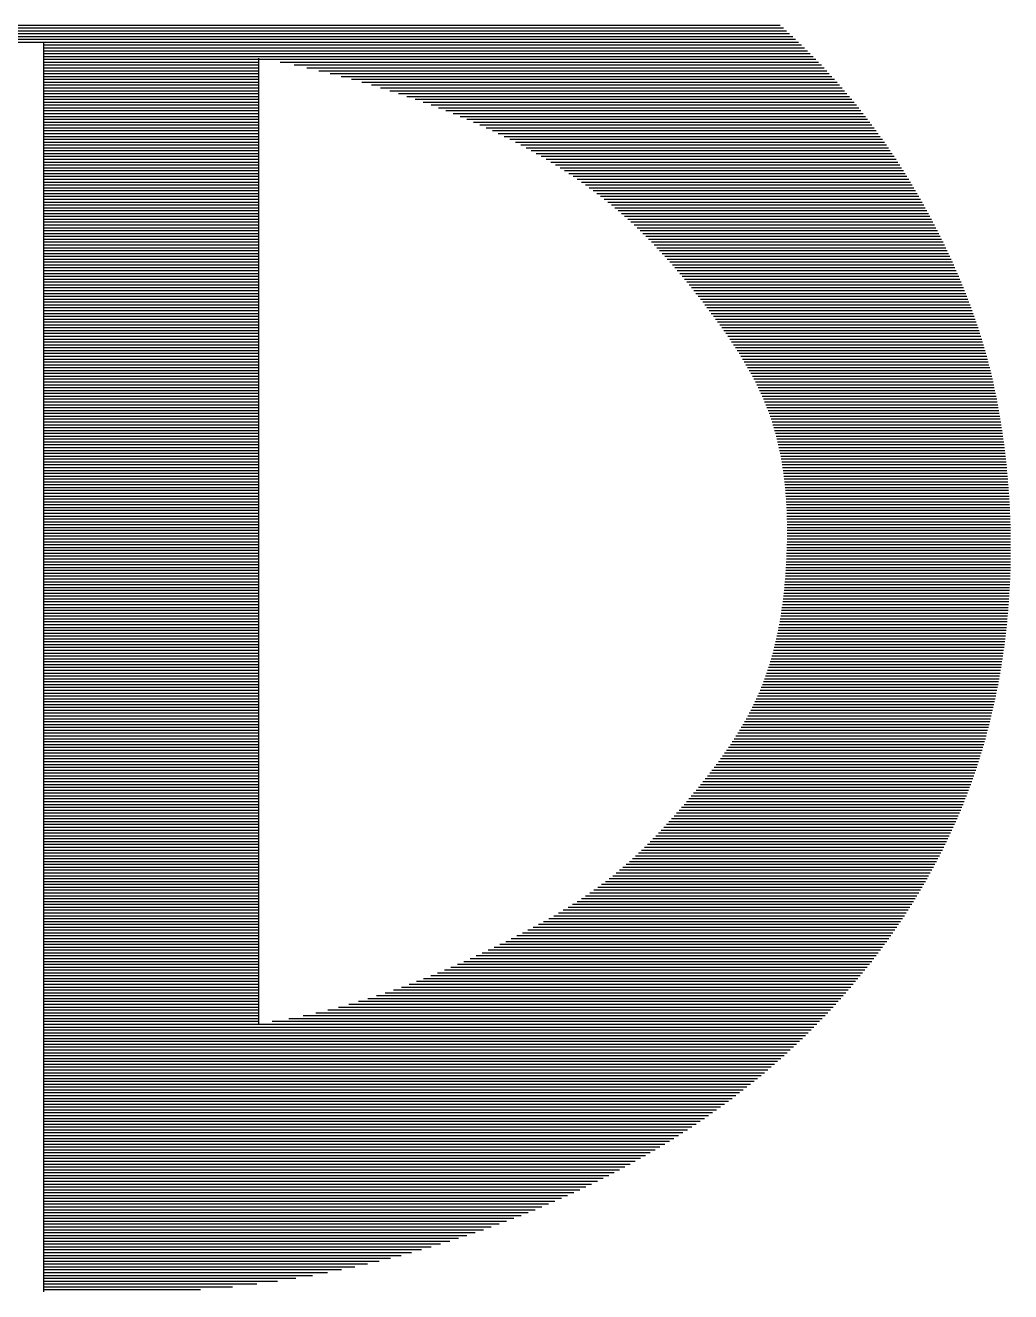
# Model space of a CAD drawing. Extents: x -2502 to 14741, y -2417 to 9756.
# Drawn here: x 8793.72 to 8817.03, y 1301.89 to 1331.83 of the extents above; entities that cross this region are included whole.
import ezdxf
from ezdxf.enums import TextEntityAlignment as Align
from ezdxf.xclip import XClip

# ---------------------------------------------------------------- set-up
doc = ezdxf.new("R2010")
doc.units = 0
doc.header["$LTSCALE"] = 60
doc.header["$MEASUREMENT"] = 0
doc.header["$XCLIPFRAME"] = 0
doc.layers.get('0').update_dxf_attribs({"linetype": 'CONTINUOUS'})
doc.layers.add('2017_67-102$0$RLA-FORMATO', color=7, linetype='CONTINUOUS')
doc.layers.add('2017_67-102$0$RLA-LOGO', color=7, linetype='CONTINUOUS')
doc.styles.add('2017_67-102$0$ROMAND', font='romand', dxfattribs={"height": 31.5})
doc.styles.add('2017_67-102$0$ROMANS', font='ROMANS.shx', dxfattribs={"height": 16.875})

# ---------------------------------------------------------------- blocks, each defined once
blk = doc.blocks.new('2017_67-102$0$viñeta-rl')
at = {"layer": '2017_67-102$0$RLA-LOGO', "color": 9, "true_color": 0xc0c0c0}
for p, q in [((-228.206, 269.693), (-228.206, 266.165)), ((-228.161, 269.697), (-228.161, 266.171)), ((-228.116, 269.701), (-228.116, 266.176)), ((-228.071, 269.705), (-228.071, 266.182)), ((-228.026, 269.708), (-228.026, 266.187)), ((-227.981, 269.712), (-227.981, 266.191)), ((-227.936, 269.715), (-227.936, 266.195)), ((-227.891, 269.718), (-227.891, 266.199)), ((-227.846, 269.721), (-227.846, 266.203)), ((-227.801, 269.724), (-227.801, 266.206)), ((-227.756, 269.727), (-227.756, 266.209)), ((-227.711, 269.729), (-227.711, 266.211)), ((-227.666, 269.732), (-227.666, 266.214)), ((-227.621, 269.734), (-227.621, 266.216)), ((-227.576, 269.736), (-227.576, 266.218)), ((-227.531, 269.738), (-227.531, 266.219)), ((-227.486, 269.739), (-227.486, 266.22)), ((-227.441, 269.741), (-227.441, 266.221)), ((-227.396, 269.742), (-227.396, 266.222)), ((-227.351, 269.743), (-227.351, 266.222)), ((-227.306, 269.745), (-227.306, 266.222)), ((-227.261, 269.745), (-227.261, 266.222)), ((-227.216, 269.746), (-227.216, 266.222)), ((-227.171, 269.747), (-227.171, 266.221)), ((-227.126, 269.747), (-227.126, 266.221)), ((-227.081, 269.747), (-227.081, 266.22)), ((-227.036, 269.747), (-227.036, 266.218)), ((-226.991, 269.747), (-226.991, 266.217)), ((-226.946, 269.747), (-226.946, 266.215)), ((-226.901, 269.747), (-226.901, 266.214)), ((-226.856, 269.746), (-226.856, 266.212)), ((-226.811, 269.745), (-226.811, 266.209)), ((-226.766, 269.744), (-226.766, 266.207)), ((-226.721, 269.743), (-226.721, 266.204)), ((-226.676, 269.742), (-226.676, 266.201)), ((-226.631, 269.741), (-226.631, 266.198)), ((-226.586, 269.739), (-226.586, 266.195)), ((-226.541, 269.737), (-226.541, 266.191)), ((-226.496, 269.735), (-226.496, 266.187)), ((-226.451, 269.733), (-226.451, 266.183)), ((-226.406, 269.731), (-226.406, 266.179)), ((-226.361, 269.728), (-226.361, 266.175)), ((-226.316, 269.726), (-226.316, 266.17)), ((-226.271, 269.723), (-226.271, 266.165)), ((-226.226, 269.72), (-226.226, 266.159)), ((-226.181, 269.717), (-226.181, 266.154)), ((-226.136, 269.714), (-226.136, 266.148)), ((-226.091, 269.71), (-226.091, 266.141)), ((-226.046, 269.706), (-226.046, 266.135)), ((-226.001, 269.703), (-226.001, 266.128)), ((-225.956, 269.699), (-225.956, 266.121)), ((-225.911, 269.694), (-225.911, 266.113)), ((-225.866, 269.69), (-225.866, 266.106)), ((-229.511, 269.499), (-229.511, 265.788)), ((-229.466, 269.508), (-229.466, 265.809)), ((-229.421, 269.518), (-229.421, 265.83)), ((-229.376, 269.527), (-229.376, 265.849)), ((-229.331, 269.535), (-229.331, 265.868)), ((-229.286, 269.544), (-229.286, 265.887)), ((-229.241, 269.552), (-229.241, 265.905)), ((-229.196, 269.56), (-229.196, 265.922)), ((-229.151, 269.568), (-229.151, 265.939)), ((-229.106, 269.576), (-229.106, 265.954)), ((-229.061, 269.583), (-229.061, 265.97)), ((-229.016, 269.591), (-229.016, 265.985)), ((-228.971, 269.598), (-228.971, 265.999)), ((-228.926, 269.605), (-228.926, 266.012)), ((-228.881, 269.612), (-228.881, 266.026)), ((-228.836, 269.618), (-228.836, 266.038)), ((-228.791, 269.625), (-228.791, 266.05)), ((-228.746, 269.631), (-228.746, 266.062)), ((-228.701, 269.637), (-228.701, 266.073)), ((-228.656, 269.643), (-228.656, 266.083)), ((-228.611, 269.649), (-228.611, 266.093)), ((-228.566, 269.654), (-228.566, 266.103)), ((-228.521, 269.66), (-228.521, 266.112)), ((-228.476, 269.665), (-228.476, 266.121)), ((-228.431, 269.67), (-228.431, 266.129)), ((-228.386, 269.675), (-228.386, 266.137)), ((-228.341, 269.679), (-228.341, 266.145)), ((-228.296, 269.684), (-228.296, 266.152)), ((-228.251, 269.688), (-228.251, 266.159)), ((-225.821, 269.686), (-225.821, 266.097)), ((-225.776, 269.681), (-225.776, 266.089)), ((-225.731, 269.676), (-225.731, 266.08)), ((-225.686, 269.671), (-225.686, 266.071)), ((-225.641, 269.666), (-225.641, 266.061)), ((-225.596, 269.66), (-225.596, 266.051)), ((-225.551, 269.654), (-225.551, 266.041)), ((-225.506, 269.649), (-225.506, 266.03)), ((-225.461, 269.643), (-225.461, 266.019)), ((-225.416, 269.636), (-225.416, 266.008)), ((-225.371, 269.63), (-225.371, 265.996)), ((-225.326, 269.624), (-225.326, 265.983)), ((-225.281, 269.617), (-225.281, 265.97)), ((-225.236, 269.61), (-225.236, 265.957)), ((-225.191, 269.603), (-225.191, 265.943)), ((-225.146, 269.595), (-225.146, 265.929)), ((-225.101, 269.588), (-225.101, 265.914)), ((-225.056, 269.58), (-225.056, 265.899)), ((-225.011, 269.572), (-225.011, 265.883)), ((-224.966, 269.564), (-224.966, 265.867)), ((-224.921, 269.556), (-224.921, 265.85)), ((-224.876, 269.548), (-224.876, 265.833)), ((-224.831, 269.539), (-224.831, 265.815)), ((-224.786, 269.53), (-224.786, 265.796)), ((-224.741, 269.521), (-224.741, 265.777)), ((-224.696, 269.512), (-224.696, 265.757)), ((-224.651, 269.502), (-224.651, 265.737)), ((-224.606, 269.492), (-224.606, 265.716)), ((-230.276, 269.304), (-230.276, 265.347)), ((-230.231, 269.318), (-230.231, 265.377)), ((-230.186, 269.331), (-230.186, 265.407)), ((-230.141, 269.344), (-230.141, 265.436)), ((-230.096, 269.356), (-230.096, 265.464)), ((-230.051, 269.369), (-230.051, 265.492)), ((-230.006, 269.381), (-230.006, 265.52)), ((-229.961, 269.393), (-229.961, 265.547)), ((-229.916, 269.405), (-229.916, 265.574)), ((-229.871, 269.416), (-229.871, 265.6)), ((-229.826, 269.427), (-229.826, 265.625)), ((-229.781, 269.438), (-229.781, 265.65)), ((-229.736, 269.449), (-229.736, 265.675)), ((-229.691, 269.459), (-229.691, 265.699)), ((-229.646, 269.47), (-229.646, 265.722)), ((-229.601, 269.48), (-229.601, 265.745)), ((-229.556, 269.489), (-229.556, 265.767)), ((-224.561, 269.483), (-224.561, 265.694)), ((-224.516, 269.473), (-224.516, 265.672)), ((-224.471, 269.462), (-224.471, 265.649)), ((-224.426, 269.452), (-224.426, 265.625)), ((-224.381, 269.441), (-224.381, 265.601)), ((-224.336, 269.43), (-224.336, 265.576)), ((-224.291, 269.419), (-224.291, 265.551)), ((-224.246, 269.408), (-224.246, 265.525)), ((-224.201, 269.396), (-224.201, 265.499)), ((-224.156, 269.384), (-224.156, 265.472)), ((-224.111, 269.372), (-224.111, 265.444)), ((-224.066, 269.36), (-224.066, 265.416)), ((-224.021, 269.348), (-224.021, 265.387)), ((-223.976, 269.335), (-223.976, 265.358)), ((-223.931, 269.322), (-223.931, 265.328)), ((-223.886, 269.309), (-223.886, 265.297)), ((-223.841, 269.296), (-223.841, 265.267)), ((-230.861, 269.107), (-230.861, 264.925)), ((-230.816, 269.124), (-230.816, 264.959)), ((-230.771, 269.14), (-230.771, 264.993)), ((-230.726, 269.156), (-230.726, 265.027)), ((-230.681, 269.172), (-230.681, 265.061)), ((-230.636, 269.188), (-230.636, 265.094)), ((-230.591, 269.203), (-230.591, 265.127)), ((-230.546, 269.219), (-230.546, 265.159)), ((-230.501, 269.233), (-230.501, 265.192)), ((-230.456, 269.248), (-230.456, 265.223)), ((-230.411, 269.263), (-230.411, 265.255)), ((-230.366, 269.277), (-230.366, 265.286)), ((-230.321, 269.291), (-230.321, 265.317)), ((-223.796, 269.282), (-223.796, 265.235)), ((-223.751, 269.268), (-223.751, 265.203)), ((-223.706, 269.254), (-223.706, 265.171)), ((-223.661, 269.24), (-223.661, 265.138)), ((-223.616, 269.225), (-223.616, 265.105)), ((-223.571, 269.211), (-223.571, 265.071)), ((-223.526, 269.196), (-223.526, 265.037)), ((-223.481, 269.18), (-223.481, 265.002)), ((-223.436, 269.165), (-223.436, 264.967)), ((-223.391, 269.149), (-223.391, 264.931)), ((-223.346, 269.133), (-223.346, 264.896)), ((-223.301, 269.117), (-223.301, 264.859)), ((-223.256, 269.1), (-223.256, 264.823)), ((-231.356, 268.908), (-231.356, 264.529)), ((-231.311, 268.928), (-231.311, 264.566)), ((-231.266, 268.947), (-231.266, 264.604)), ((-231.221, 268.966), (-231.221, 264.641)), ((-231.176, 268.984), (-231.176, 264.677)), ((-231.131, 269.002), (-231.131, 264.714)), ((-231.086, 269.02), (-231.086, 264.75)), ((-231.041, 269.038), (-231.041, 264.785)), ((-230.996, 269.056), (-230.996, 264.821)), ((-230.951, 269.073), (-230.951, 264.856)), ((-230.906, 269.09), (-230.906, 264.891)), ((-223.211, 269.084), (-223.211, 264.786)), ((-223.166, 269.067), (-223.166, 264.749)), ((-223.121, 269.049), (-223.121, 264.711)), ((-223.076, 269.032), (-223.076, 264.673)), ((-223.031, 269.014), (-223.031, 264.635)), ((-222.986, 268.996), (-222.986, 264.597)), ((-222.941, 268.978), (-222.941, 264.558)), ((-222.896, 268.959), (-222.896, 264.519)), ((-222.851, 268.94), (-222.851, 264.48)), ((-222.806, 268.921), (-222.806, 264.44)), ((-222.761, 268.901), (-222.761, 264.4)), ((-231.806, 268.703), (-231.806, 264.126)), ((-231.761, 268.725), (-231.761, 264.168)), ((-231.716, 268.746), (-231.716, 264.21)), ((-231.671, 268.767), (-231.671, 264.252)), ((-231.626, 268.788), (-231.626, 264.293)), ((-231.581, 268.809), (-231.581, 264.333)), ((-231.536, 268.829), (-231.536, 264.373)), ((-231.491, 268.849), (-231.491, 264.413)), ((-231.446, 268.869), (-231.446, 264.452)), ((-231.401, 268.889), (-231.401, 264.49)), ((-222.716, 268.882), (-222.716, 264.36)), ((-222.671, 268.862), (-222.671, 264.319)), ((-222.626, 268.841), (-222.626, 264.278)), ((-222.581, 268.821), (-222.581, 264.236)), ((-222.536, 268.8), (-222.536, 264.194)), ((-222.491, 268.779), (-222.491, 264.151)), ((-222.446, 268.758), (-222.446, 264.107)), ((-222.401, 268.736), (-222.401, 264.063)), ((-222.356, 268.714), (-222.356, 264.019)), ((-222.311, 268.692), (-222.311, 263.973)), ((-232.211, 268.498), (-232.211, 263.711)), ((-232.166, 268.522), (-232.166, 263.76)), ((-232.121, 268.546), (-232.121, 263.809)), ((-232.076, 268.569), (-232.076, 263.856)), ((-232.031, 268.592), (-232.031, 263.903)), ((-231.986, 268.615), (-231.986, 263.949)), ((-231.941, 268.637), (-231.941, 263.994)), ((-231.896, 268.659), (-231.896, 264.039)), ((-231.851, 268.681), (-231.851, 264.083)), ((-222.266, 268.67), (-222.266, 263.927)), ((-222.221, 268.647), (-222.221, 263.88)), ((-222.176, 268.624), (-222.176, 263.833)), ((-222.131, 268.6), (-222.131, 263.784)), ((-222.086, 268.577), (-222.086, 263.735)), ((-222.041, 268.553), (-222.041, 263.685)), ((-221.996, 268.529), (-221.996, 263.633)), ((-221.951, 268.504), (-221.951, 263.581)), ((-232.571, 268.3), (-232.571, 263.282)), ((-232.526, 268.325), (-232.526, 263.339)), ((-232.481, 268.351), (-232.481, 263.395)), ((-232.436, 268.376), (-232.436, 263.451)), ((-232.391, 268.401), (-232.391, 263.505)), ((-232.346, 268.426), (-232.346, 263.558)), ((-232.301, 268.45), (-232.301, 263.61)), ((-232.256, 268.474), (-232.256, 263.661)), ((-221.906, 268.479), (-221.906, 263.527)), ((-221.861, 268.454), (-221.861, 263.472)), ((-221.816, 268.429), (-221.816, 263.415)), ((-221.771, 268.403), (-221.771, 263.358)), ((-221.726, 268.377), (-221.726, 263.298)), ((-221.681, 268.351), (-221.681, 263.237)), ((-221.636, 268.324), (-221.636, 263.175)), ((-221.591, 268.298), (-221.591, 263.111)), ((-232.886, 268.112), (-232.886, 262.848)), ((-232.841, 268.14), (-232.841, 262.913)), ((-232.796, 268.167), (-232.796, 262.978)), ((-232.751, 268.194), (-232.751, 263.041)), ((-232.706, 268.221), (-232.706, 263.103)), ((-232.661, 268.247), (-232.661, 263.164)), ((-232.616, 268.274), (-232.616, 263.223)), ((-221.546, 268.27), (-221.546, 263.046)), ((-221.501, 268.243), (-221.501, 262.979)), ((-221.456, 268.215), (-221.456, 262.91)), ((-221.411, 268.187), (-221.411, 262.84)), ((-221.366, 268.159), (-221.366, 262.768)), ((-221.321, 268.13), (-221.321, 262.694)), ((-221.276, 268.101), (-221.276, 262.619)), ((-233.201, 267.91), (-233.201, 262.346)), ((-233.156, 267.94), (-233.156, 262.423)), ((-233.111, 267.969), (-233.111, 262.497)), ((-233.066, 267.998), (-233.066, 262.57)), ((-233.021, 268.027), (-233.021, 262.642)), ((-232.976, 268.056), (-232.976, 262.712)), ((-232.931, 268.084), (-232.931, 262.78)), ((-221.231, 268.071), (-221.231, 262.543)), ((-221.186, 268.042), (-221.186, 262.464)), ((-221.141, 268.012), (-221.141, 262.384)), ((-221.096, 267.981), (-221.096, 262.303)), ((-221.051, 267.951), (-221.051, 262.22)), ((-221.006, 267.92), (-221.006, 262.136)), ((-233.471, 267.724), (-233.471, 261.85)), ((-233.426, 267.756), (-233.426, 261.938)), ((-233.381, 267.787), (-233.381, 262.023)), ((-233.336, 267.819), (-233.336, 262.107)), ((-233.291, 267.849), (-233.291, 262.189)), ((-233.246, 267.88), (-233.246, 262.268)), ((-220.961, 267.888), (-220.961, 262.05)), ((-220.916, 267.857), (-220.916, 261.963)), ((-220.871, 267.825), (-220.871, 261.874)), ((-220.826, 267.792), (-220.826, 261.785)), ((-220.781, 267.76), (-220.781, 261.694)), ((-220.736, 267.727), (-220.736, 261.602)), ((-233.741, 267.526), (-233.741, 261.278)), ((-233.696, 267.56), (-233.696, 261.379)), ((-233.651, 267.594), (-233.651, 261.478)), ((-233.606, 267.627), (-233.606, 261.575)), ((-233.561, 267.66), (-233.561, 261.669)), ((-233.516, 267.692), (-233.516, 261.761)), ((-220.691, 267.693), (-220.691, 261.509)), ((-220.646, 267.659), (-220.646, 261.415)), ((-220.601, 267.625), (-220.601, 261.32)), ((-220.556, 267.591), (-220.556, 261.223)), ((-220.511, 267.556), (-220.511, 261.124)), ((-220.466, 267.521), (-220.466, 261.024)), ((-234.011, 267.315), (-234.011, 260.608)), ((-233.966, 267.351), (-233.966, 260.727)), ((-233.921, 267.387), (-233.921, 260.843)), ((-233.876, 267.423), (-233.876, 260.956)), ((-233.831, 267.458), (-233.831, 261.066)), ((-233.786, 267.492), (-233.786, 261.173)), ((-220.421, 267.485), (-220.421, 260.922)), ((-220.376, 267.449), (-220.376, 260.818)), ((-220.331, 267.413), (-220.331, 260.712)), ((-220.286, 267.376), (-220.286, 260.603)), ((-220.241, 267.339), (-220.241, 260.492)), ((-220.196, 267.302), (-220.196, 260.378)), ((-234.236, 267.128), (-234.236, 259.956)), ((-234.191, 267.166), (-234.191, 260.094)), ((-234.146, 267.204), (-234.146, 260.228)), ((-234.101, 267.241), (-234.101, 260.358)), ((-234.056, 267.279), (-234.056, 260.485)), ((-220.151, 267.264), (-220.151, 260.261)), ((-220.106, 267.226), (-220.106, 260.14)), ((-220.061, 267.187), (-220.061, 260.015)), ((-220.016, 267.148), (-220.016, 259.886)), ((-219.971, 267.108), (-219.971, 259.751)), ((-234.461, 266.929), (-234.461, 259.192)), ((-234.416, 266.97), (-234.416, 259.356)), ((-234.371, 267.01), (-234.371, 259.515)), ((-234.326, 267.05), (-234.326, 259.667)), ((-234.281, 267.089), (-234.281, 259.814)), ((-219.926, 267.069), (-219.926, 259.612)), ((-219.881, 267.028), (-219.881, 259.466)), ((-219.836, 266.988), (-219.836, 259.312)), ((-219.791, 266.946), (-219.791, 259.151)), ((-219.746, 266.905), (-219.746, 258.979)), ((-234.686, 266.719), (-234.686, 258.232)), ((-234.641, 266.762), (-234.641, 258.448)), ((-234.596, 266.804), (-234.596, 258.649)), ((-234.551, 266.846), (-234.551, 258.84)), ((-234.506, 266.888), (-234.506, 259.02)), ((-219.701, 266.863), (-219.701, 258.794)), ((-219.656, 266.82), (-219.656, 258.593)), ((-219.611, 266.777), (-219.611, 258.367)), ((-219.566, 266.734), (-219.566, 258.101)), ((-234.911, 266.497), (-234.911, 254.498)), ((-234.866, 266.542), (-234.866, 254.498)), ((-234.821, 266.587), (-234.821, 254.498)), ((-234.776, 266.631), (-234.776, 254.498)), ((-234.731, 266.675), (-234.731, 254.498)), ((-219.521, 266.69), (-219.521, 254.498)), ((-219.476, 266.646), (-219.476, 254.498)), ((-219.431, 266.601), (-219.431, 254.498)), ((-219.386, 266.555), (-219.386, 254.498)), ((-219.341, 266.51), (-219.341, 254.498)), ((-235.091, 266.31), (-235.091, 244.436)), ((-235.046, 266.357), (-235.046, 244.391)), ((-235.001, 266.404), (-235.001, 244.346)), ((-234.956, 266.451), (-234.956, 254.498)), ((-219.296, 266.463), (-219.296, 254.498)), ((-219.251, 266.416), (-219.251, 254.498)), ((-219.206, 266.369), (-219.206, 254.498)), ((-219.161, 266.321), (-219.161, 254.498)), ((-235.271, 266.115), (-235.271, 244.623)), ((-235.226, 266.164), (-235.226, 244.576)), ((-235.181, 266.213), (-235.181, 244.529)), ((-235.136, 266.262), (-235.136, 244.482)), ((-219.116, 266.273), (-219.116, 254.498)), ((-219.071, 266.224), (-219.071, 254.498)), ((-219.026, 266.174), (-219.026, 254.498)), ((-218.981, 266.124), (-218.981, 254.498)), ((-218.936, 266.073), (-218.936, 254.498)), ((-218.891, 266.022), (-218.891, 254.498)), ((-218.846, 265.97), (-218.846, 254.498)), ((-218.801, 265.918), (-218.801, 254.498)), ((-218.756, 265.864), (-218.756, 254.498)), ((-218.711, 265.811), (-218.711, 254.498)), ((-218.666, 265.756), (-218.666, 254.498)), ((-218.621, 265.701), (-218.621, 254.498)), ((-218.576, 265.646), (-218.576, 254.498)), ((-218.531, 265.589), (-218.531, 254.498)), ((-218.486, 265.532), (-218.486, 254.498)), ((-218.441, 265.474), (-218.441, 254.498)), ((-218.396, 265.416), (-218.396, 254.498)), ((-218.351, 265.356), (-218.351, 254.498)), ((-218.306, 265.296), (-218.306, 254.498)), ((-218.261, 265.235), (-218.261, 254.498)), ((-218.216, 265.174), (-218.216, 254.498)), ((-218.171, 265.111), (-218.171, 254.498)), ((-218.126, 265.048), (-218.126, 254.498)), ((-218.081, 264.984), (-218.081, 254.498)), ((-218.036, 264.919), (-218.036, 254.498)), ((-217.991, 264.853), (-217.991, 254.498)), ((-217.946, 264.786), (-217.946, 254.498)), ((-217.901, 264.719), (-217.901, 254.498)), ((-217.856, 264.65), (-217.856, 254.498)), ((-217.811, 264.58), (-217.811, 254.498)), ((-217.766, 264.51), (-217.766, 254.498)), ((-217.721, 264.438), (-217.721, 254.498)), ((-217.676, 264.366), (-217.676, 254.498)), ((-217.631, 264.292), (-217.631, 254.498)), ((-217.586, 264.218), (-217.586, 254.498)), ((-217.541, 264.142), (-217.541, 254.498)), ((-217.496, 264.065), (-217.496, 254.498)), ((-217.451, 263.988), (-217.451, 254.498)), ((-217.406, 263.909), (-217.406, 254.498)), ((-217.361, 263.828), (-217.361, 254.498)), ((-217.316, 263.747), (-217.316, 254.498)), ((-217.271, 263.664), (-217.271, 254.498)), ((-217.226, 263.58), (-217.226, 254.498)), ((-217.181, 263.495), (-217.181, 254.498)), ((-217.136, 263.409), (-217.136, 254.498)), ((-217.091, 263.321), (-217.091, 254.498)), ((-217.046, 263.231), (-217.046, 254.498)), ((-217.001, 263.14), (-217.001, 254.498)), ((-216.956, 263.048), (-216.956, 254.498)), ((-216.911, 262.954), (-216.911, 254.498)), ((-216.866, 262.859), (-216.866, 254.498)), ((-216.821, 262.762), (-216.821, 254.498)), ((-216.776, 262.663), (-216.776, 254.498)), ((-216.731, 262.562), (-216.731, 254.498)), ((-216.686, 262.459), (-216.686, 254.498)), ((-216.641, 262.355), (-216.641, 254.498)), ((-216.596, 262.248), (-216.596, 254.498)), ((-216.551, 262.139), (-216.551, 254.498)), ((-216.506, 262.028), (-216.506, 254.498)), ((-216.461, 261.914), (-216.461, 254.498)), ((-216.416, 261.798), (-216.416, 254.498)), ((-216.371, 261.68), (-216.371, 254.498)), ((-216.326, 261.558), (-216.326, 254.498)), ((-216.281, 261.434), (-216.281, 254.498)), ((-216.236, 261.306), (-216.236, 254.498)), ((-216.191, 261.175), (-216.191, 254.498)), ((-216.146, 261.04), (-216.146, 254.498)), ((-216.101, 260.902), (-216.101, 254.498)), ((-216.056, 260.759), (-216.056, 254.498)), ((-216.011, 260.612), (-216.011, 254.498)), ((-215.966, 260.46), (-215.966, 254.498)), ((-215.921, 260.302), (-215.921, 254.498)), ((-215.876, 260.139), (-215.876, 254.498)), ((-215.831, 259.968), (-215.831, 254.498)), ((-215.786, 259.79), (-215.786, 254.498)), ((-215.741, 259.604), (-215.741, 254.498)), ((-215.696, 259.407), (-215.696, 254.498)), ((-215.651, 259.199), (-215.651, 254.498)), ((-215.606, 258.977), (-215.606, 254.498)), ((-215.561, 258.738), (-215.561, 254.498)), ((-215.516, 258.478), (-215.516, 254.498)), ((-215.471, 258.19), (-215.471, 254.498)), ((-234.752, 257.886), (-219.537, 257.89)), ((-234.686, 257.886), (-234.686, 254.498)), ((-234.641, 257.886), (-234.641, 254.498)), ((-234.596, 257.886), (-234.596, 254.498)), ((-234.551, 257.886), (-234.551, 254.498)), ((-234.506, 257.886), (-234.506, 254.498)), ((-234.461, 257.886), (-234.461, 254.498)), ((-234.416, 257.886), (-234.416, 254.498)), ((-234.371, 257.886), (-234.371, 254.498)), ((-234.326, 257.886), (-234.326, 254.498)), ((-234.281, 257.886), (-234.281, 254.498)), ((-234.236, 257.886), (-234.236, 254.498)), ((-234.191, 257.886), (-234.191, 254.498)), ((-234.146, 257.886), (-234.146, 254.498)), ((-234.101, 257.886), (-234.101, 254.498)), ((-234.056, 257.886), (-234.056, 254.498)), ((-234.011, 257.886), (-234.011, 254.498)), ((-233.966, 257.886), (-233.966, 254.498)), ((-233.921, 257.886), (-233.921, 254.498)), ((-233.876, 257.886), (-233.876, 254.498)), ((-233.831, 257.886), (-233.831, 254.498)), ((-233.786, 257.886), (-233.786, 254.498)), ((-233.741, 257.886), (-233.741, 254.498)), ((-233.696, 257.886), (-233.696, 254.498)), ((-233.651, 257.886), (-233.651, 254.498)), ((-233.606, 257.886), (-233.606, 254.498)), ((-233.561, 257.886), (-233.561, 254.498)), ((-233.516, 257.886), (-233.516, 254.498)), ((-233.471, 257.886), (-233.471, 254.498)), ((-233.426, 257.886), (-233.426, 254.498)), ((-233.381, 257.886), (-233.381, 254.498)), ((-233.336, 257.886), (-233.336, 254.498)), ((-233.291, 257.886), (-233.291, 254.498)), ((-233.246, 257.886), (-233.246, 254.498)), ((-233.201, 257.886), (-233.201, 254.498)), ((-233.156, 257.886), (-233.156, 254.498)), ((-233.111, 257.887), (-233.111, 254.498)), ((-233.066, 257.887), (-233.066, 254.498)), ((-233.021, 257.887), (-233.021, 254.498)), ((-232.976, 257.887), (-232.976, 254.498)), ((-232.931, 257.887), (-232.931, 254.498)), ((-232.886, 257.887), (-232.886, 254.498)), ((-232.841, 257.887), (-232.841, 254.498)), ((-232.796, 257.887), (-232.796, 254.498)), ((-232.751, 257.887), (-232.751, 254.498)), ((-232.706, 257.887), (-232.706, 254.498)), ((-232.661, 257.887), (-232.661, 254.498)), ((-232.616, 257.887), (-232.616, 254.498)), ((-232.571, 257.887), (-232.571, 254.498)), ((-232.526, 257.887), (-232.526, 254.498)), ((-232.481, 257.887), (-232.481, 254.498)), ((-232.436, 257.887), (-232.436, 254.498)), ((-232.391, 257.887), (-232.391, 254.498)), ((-232.346, 257.887), (-232.346, 254.498)), ((-232.301, 257.887), (-232.301, 254.498)), ((-232.256, 257.887), (-232.256, 254.498)), ((-232.211, 257.887), (-232.211, 254.498)), ((-232.166, 257.887), (-232.166, 254.498)), ((-232.121, 257.887), (-232.121, 254.498)), ((-232.076, 257.887), (-232.076, 254.498)), ((-232.031, 257.887), (-232.031, 254.498)), ((-231.986, 257.887), (-231.986, 254.498)), ((-231.941, 257.887), (-231.941, 254.498)), ((-231.896, 257.887), (-231.896, 254.498)), ((-231.851, 257.887), (-231.851, 254.498)), ((-231.806, 257.887), (-231.806, 254.498)), ((-231.761, 257.887), (-231.761, 254.498)), ((-231.716, 257.887), (-231.716, 254.498)), ((-231.671, 257.887), (-231.671, 254.498)), ((-231.626, 257.887), (-231.626, 254.498)), ((-231.581, 257.887), (-231.581, 254.498)), ((-231.536, 257.887), (-231.536, 254.498)), ((-231.491, 257.887), (-231.491, 254.498)), ((-231.446, 257.887), (-231.446, 254.498)), ((-231.401, 257.887), (-231.401, 254.498)), ((-231.356, 257.887), (-231.356, 254.498)), ((-231.311, 257.887), (-231.311, 254.498)), ((-231.266, 257.887), (-231.266, 254.498)), ((-231.221, 257.887), (-231.221, 254.498)), ((-231.176, 257.887), (-231.176, 254.498)), ((-231.131, 257.887), (-231.131, 254.498)), ((-231.086, 257.887), (-231.086, 254.498)), ((-231.041, 257.887), (-231.041, 254.498)), ((-230.996, 257.887), (-230.996, 254.498)), ((-230.951, 257.887), (-230.951, 254.498)), ((-230.906, 257.887), (-230.906, 254.498)), ((-230.861, 257.887), (-230.861, 254.498)), ((-230.816, 257.887), (-230.816, 254.498)), ((-230.771, 257.887), (-230.771, 254.498)), ((-230.726, 257.887), (-230.726, 254.498)), ((-230.681, 257.887), (-230.681, 254.498)), ((-230.636, 257.887), (-230.636, 254.498)), ((-230.591, 257.887), (-230.591, 254.498)), ((-230.546, 257.887), (-230.546, 254.498)), ((-230.501, 257.887), (-230.501, 254.498)), ((-230.456, 257.887), (-230.456, 254.498)), ((-230.411, 257.887), (-230.411, 254.498)), ((-230.366, 257.887), (-230.366, 254.498)), ((-230.321, 257.887), (-230.321, 254.498)), ((-230.276, 257.887), (-230.276, 254.498)), ((-230.231, 257.887), (-230.231, 254.498)), ((-230.186, 257.887), (-230.186, 254.498)), ((-230.141, 257.887), (-230.141, 254.498)), ((-230.096, 257.887), (-230.096, 254.498)), ((-230.051, 257.887), (-230.051, 254.498)), ((-230.006, 257.887), (-230.006, 254.498)), ((-229.961, 257.887), (-229.961, 254.498)), ((-229.916, 257.887), (-229.916, 254.498)), ((-229.871, 257.887), (-229.871, 254.498)), ((-229.826, 257.887), (-229.826, 254.498)), ((-229.781, 257.887), (-229.781, 254.498)), ((-229.736, 257.887), (-229.736, 254.498)), ((-229.691, 257.887), (-229.691, 254.498)), ((-229.646, 257.887), (-229.646, 254.498)), ((-229.601, 257.887), (-229.601, 254.498)), ((-229.556, 257.887), (-229.556, 254.498)), ((-229.511, 257.888), (-229.511, 254.498)), ((-229.466, 257.888), (-229.466, 254.498)), ((-229.421, 257.888), (-229.421, 254.498)), ((-229.376, 257.888), (-229.376, 254.498)), ((-229.331, 257.888), (-229.331, 254.498)), ((-229.286, 257.888), (-229.286, 254.498)), ((-229.241, 257.888), (-229.241, 254.498)), ((-229.196, 257.888), (-229.196, 254.498)), ((-229.151, 257.888), (-229.151, 254.498)), ((-229.106, 257.888), (-229.106, 254.498)), ((-229.061, 257.888), (-229.061, 254.498)), ((-229.016, 257.888), (-229.016, 254.498)), ((-228.971, 257.888), (-228.971, 254.498)), ((-228.926, 257.888), (-228.926, 254.498)), ((-228.881, 257.888), (-228.881, 254.498)), ((-228.836, 257.888), (-228.836, 254.498)), ((-228.791, 257.888), (-228.791, 254.498)), ((-228.746, 257.888), (-228.746, 254.498)), ((-228.701, 257.888), (-228.701, 254.498)), ((-228.656, 257.888), (-228.656, 254.498)), ((-228.611, 257.888), (-228.611, 254.498)), ((-228.566, 257.888), (-228.566, 254.498)), ((-228.521, 257.888), (-228.521, 254.498)), ((-228.476, 257.888), (-228.476, 254.498)), ((-228.431, 257.888), (-228.431, 254.498)), ((-228.386, 257.888), (-228.386, 254.498)), ((-228.341, 257.888), (-228.341, 254.498)), ((-228.296, 257.888), (-228.296, 254.498)), ((-228.251, 257.888), (-228.251, 254.498)), ((-228.206, 257.888), (-228.206, 254.498)), ((-228.161, 257.888), (-228.161, 254.498)), ((-228.116, 257.888), (-228.116, 254.498)), ((-228.071, 257.888), (-228.071, 254.498)), ((-228.026, 257.888), (-228.026, 254.498)), ((-227.981, 257.888), (-227.981, 254.498)), ((-227.936, 257.888), (-227.936, 254.498)), ((-227.891, 257.888), (-227.891, 254.498)), ((-227.846, 257.888), (-227.846, 254.498)), ((-227.801, 257.888), (-227.801, 254.498)), ((-227.756, 257.888), (-227.756, 254.498)), ((-227.711, 257.888), (-227.711, 254.498)), ((-227.666, 257.888), (-227.666, 254.498)), ((-227.621, 257.888), (-227.621, 254.498)), ((-227.576, 257.888), (-227.576, 254.498)), ((-227.531, 257.888), (-227.531, 254.498)), ((-227.486, 257.888), (-227.486, 254.498)), ((-227.441, 257.888), (-227.441, 254.498)), ((-227.396, 257.888), (-227.396, 254.498)), ((-227.351, 257.888), (-227.351, 254.498)), ((-227.306, 257.888), (-227.306, 254.498)), ((-227.261, 257.888), (-227.261, 254.498)), ((-227.216, 257.888), (-227.216, 254.498)), ((-227.171, 257.888), (-227.171, 254.498)), ((-227.126, 257.888), (-227.126, 254.498)), ((-227.081, 257.888), (-227.081, 254.498)), ((-227.036, 257.888), (-227.036, 254.498)), ((-226.991, 257.888), (-226.991, 254.498)), ((-226.946, 257.888), (-226.946, 254.498)), ((-226.901, 257.888), (-226.901, 254.498)), ((-226.856, 257.888), (-226.856, 254.498)), ((-226.811, 257.888), (-226.811, 254.498)), ((-226.766, 257.888), (-226.766, 254.498)), ((-226.721, 257.888), (-226.721, 254.498)), ((-226.676, 257.888), (-226.676, 254.498)), ((-226.631, 257.888), (-226.631, 254.498)), ((-226.586, 257.888), (-226.586, 254.498)), ((-226.541, 257.888), (-226.541, 254.498)), ((-226.496, 257.888), (-226.496, 254.498)), ((-226.451, 257.888), (-226.451, 254.498)), ((-226.406, 257.888), (-226.406, 254.498)), ((-226.361, 257.888), (-226.361, 254.498)), ((-226.316, 257.888), (-226.316, 254.498)), ((-226.271, 257.888), (-226.271, 254.498)), ((-226.226, 257.888), (-226.226, 254.498)), ((-226.181, 257.888), (-226.181, 254.498)), ((-226.136, 257.888), (-226.136, 254.498)), ((-226.091, 257.888), (-226.091, 254.498)), ((-226.046, 257.888), (-226.046, 254.498)), ((-226.001, 257.888), (-226.001, 254.498)), ((-225.956, 257.888), (-225.956, 254.498)), ((-225.911, 257.888), (-225.911, 254.498)), ((-225.866, 257.889), (-225.866, 254.498)), ((-225.821, 257.889), (-225.821, 254.498)), ((-225.776, 257.889), (-225.776, 254.498)), ((-225.731, 257.889), (-225.731, 254.498)), ((-225.686, 257.889), (-225.686, 254.498)), ((-225.641, 257.889), (-225.641, 254.498)), ((-225.596, 257.889), (-225.596, 254.498)), ((-225.551, 257.889), (-225.551, 254.498)), ((-225.506, 257.889), (-225.506, 254.498)), ((-225.461, 257.889), (-225.461, 254.498)), ((-225.416, 257.889), (-225.416, 254.498)), ((-225.371, 257.889), (-225.371, 254.498)), ((-225.326, 257.889), (-225.326, 254.498)), ((-225.281, 257.889), (-225.281, 254.498)), ((-225.236, 257.889), (-225.236, 254.498)), ((-225.191, 257.889), (-225.191, 254.498)), ((-225.146, 257.889), (-225.146, 254.498)), ((-225.101, 257.889), (-225.101, 254.498)), ((-225.056, 257.889), (-225.056, 254.498)), ((-225.011, 257.889), (-225.011, 254.498)), ((-224.966, 257.889), (-224.966, 254.498)), ((-224.921, 257.889), (-224.921, 254.498)), ((-224.876, 257.889), (-224.876, 254.498)), ((-224.831, 257.889), (-224.831, 254.498)), ((-224.786, 257.889), (-224.786, 254.498)), ((-224.741, 257.889), (-224.741, 254.498)), ((-224.696, 257.889), (-224.696, 254.498)), ((-224.651, 257.889), (-224.651, 254.498)), ((-224.606, 257.889), (-224.606, 254.498)), ((-224.561, 257.889), (-224.561, 254.498)), ((-224.516, 257.889), (-224.516, 254.498)), ((-224.471, 257.889), (-224.471, 254.498)), ((-224.426, 257.889), (-224.426, 254.498)), ((-224.381, 257.889), (-224.381, 254.498)), ((-224.336, 257.889), (-224.336, 254.498)), ((-224.291, 257.889), (-224.291, 254.498)), ((-224.246, 257.889), (-224.246, 254.498)), ((-224.201, 257.889), (-224.201, 254.498)), ((-224.156, 257.889), (-224.156, 254.498)), ((-224.111, 257.889), (-224.111, 254.498)), ((-224.066, 257.889), (-224.066, 254.498)), ((-224.021, 257.889), (-224.021, 254.498)), ((-223.976, 257.889), (-223.976, 254.498)), ((-223.931, 257.889), (-223.931, 254.498)), ((-223.886, 257.889), (-223.886, 254.498)), ((-223.841, 257.889), (-223.841, 254.498)), ((-223.796, 257.889), (-223.796, 254.498)), ((-223.751, 257.889), (-223.751, 254.498)), ((-223.706, 257.889), (-223.706, 254.498)), ((-223.661, 257.889), (-223.661, 254.498)), ((-223.616, 257.889), (-223.616, 254.498)), ((-223.571, 257.889), (-223.571, 254.498)), ((-223.526, 257.889), (-223.526, 254.498)), ((-223.481, 257.889), (-223.481, 254.498)), ((-223.436, 257.889), (-223.436, 254.498)), ((-223.391, 257.889), (-223.391, 254.498)), ((-223.346, 257.889), (-223.346, 254.498)), ((-223.301, 257.889), (-223.301, 254.498)), ((-223.256, 257.889), (-223.256, 254.498)), ((-223.211, 257.889), (-223.211, 254.498)), ((-223.166, 257.889), (-223.166, 254.498)), ((-223.121, 257.889), (-223.121, 254.498)), ((-223.076, 257.889), (-223.076, 254.498)), ((-223.031, 257.889), (-223.031, 254.498)), ((-222.986, 257.889), (-222.986, 254.498)), ((-222.941, 257.889), (-222.941, 254.498)), ((-222.896, 257.889), (-222.896, 254.498)), ((-222.851, 257.889), (-222.851, 254.498)), ((-222.806, 257.889), (-222.806, 254.498)), ((-222.761, 257.889), (-222.761, 254.498)), ((-222.716, 257.889), (-222.716, 254.498)), ((-222.671, 257.889), (-222.671, 254.498)), ((-222.626, 257.889), (-222.626, 254.498)), ((-222.581, 257.889), (-222.581, 254.498)), ((-222.536, 257.889), (-222.536, 254.498)), ((-222.491, 257.889), (-222.491, 254.498)), ((-222.446, 257.889), (-222.446, 254.498)), ((-222.401, 257.889), (-222.401, 254.498)), ((-222.356, 257.889), (-222.356, 254.498)), ((-222.311, 257.889), (-222.311, 254.498)), ((-222.266, 257.889), (-222.266, 254.498)), ((-222.221, 257.89), (-222.221, 254.498)), ((-222.176, 257.89), (-222.176, 254.498)), ((-222.131, 257.89), (-222.131, 254.498)), ((-222.086, 257.89), (-222.086, 254.498)), ((-222.041, 257.89), (-222.041, 254.498)), ((-221.996, 257.89), (-221.996, 254.498)), ((-221.951, 257.89), (-221.951, 254.498)), ((-221.906, 257.89), (-221.906, 254.498)), ((-221.861, 257.89), (-221.861, 254.498)), ((-221.816, 257.89), (-221.816, 254.498)), ((-221.771, 257.89), (-221.771, 254.498)), ((-221.726, 257.89), (-221.726, 254.498)), ((-221.681, 257.89), (-221.681, 254.498)), ((-221.636, 257.89), (-221.636, 254.498)), ((-221.591, 257.89), (-221.591, 254.498)), ((-221.546, 257.89), (-221.546, 254.498)), ((-221.501, 257.89), (-221.501, 254.498)), ((-221.456, 257.89), (-221.456, 254.498)), ((-221.411, 257.89), (-221.411, 254.498)), ((-221.366, 257.89), (-221.366, 254.498)), ((-221.321, 257.89), (-221.321, 254.498)), ((-221.276, 257.89), (-221.276, 254.498)), ((-221.231, 257.89), (-221.231, 254.498)), ((-221.186, 257.89), (-221.186, 254.498)), ((-221.141, 257.89), (-221.141, 254.498)), ((-221.096, 257.89), (-221.096, 254.498)), ((-221.051, 257.89), (-221.051, 254.498)), ((-221.006, 257.89), (-221.006, 254.498)), ((-220.961, 257.89), (-220.961, 254.498)), ((-220.916, 257.89), (-220.916, 254.498)), ((-220.871, 257.89), (-220.871, 254.498)), ((-220.826, 257.89), (-220.826, 254.498)), ((-220.781, 257.89), (-220.781, 254.498)), ((-220.736, 257.89), (-220.736, 254.498)), ((-220.691, 257.89), (-220.691, 254.498)), ((-220.646, 257.89), (-220.646, 254.498)), ((-220.601, 257.89), (-220.601, 254.498)), ((-220.556, 257.89), (-220.556, 254.498)), ((-220.511, 257.89), (-220.511, 254.498)), ((-220.466, 257.89), (-220.466, 254.498)), ((-220.421, 257.89), (-220.421, 254.498)), ((-220.376, 257.89), (-220.376, 254.498)), ((-220.331, 257.89), (-220.331, 254.498)), ((-220.286, 257.89), (-220.286, 254.498)), ((-220.241, 257.89), (-220.241, 254.498)), ((-220.196, 257.89), (-220.196, 254.498)), ((-220.151, 257.89), (-220.151, 254.498)), ((-220.106, 257.89), (-220.106, 254.498)), ((-220.061, 257.89), (-220.061, 254.498)), ((-220.016, 257.89), (-220.016, 254.498)), ((-219.971, 257.89), (-219.971, 254.498)), ((-219.926, 257.89), (-219.926, 254.498)), ((-219.881, 257.89), (-219.881, 254.498)), ((-219.836, 257.89), (-219.836, 254.498)), ((-219.791, 257.89), (-219.791, 254.498)), ((-219.746, 257.89), (-219.746, 254.498)), ((-219.701, 257.89), (-219.701, 254.498)), ((-219.656, 257.89), (-219.656, 254.498)), ((-219.611, 257.89), (-219.611, 254.498)), ((-219.566, 257.89), (-219.566, 254.498)), ((-215.426, 257.863), (-215.426, 254.498)), ((-215.381, 257.476), (-215.381, 254.498)), ((-215.336, 256.973), (-215.336, 254.498)), ((-234.992, 254.498), (-215.309, 254.498))]:
    blk.add_line(p, q, dxfattribs=at)
at = {"layer": '2017_67-102$0$RLA-FORMATO', "color": 4, "style": '2017_67-102$0$ROMAND'}
for tag, p in [('DESAR', (-1255.783, 233.263)), ('PRELIM', (-1123.111, 233.263)), ('PROP', (-989.639, 233.263)), ('CONST', (-823.737, 233.263))]:
    blk.add_attdef(tag, p, '', height=16, dxfattribs=at)
at = {"layer": '2017_67-102$0$RLA-FORMATO', "color": 2, "style": '2017_67-102$0$ROMANS'}
for tag, p, height in [('REVNO1', (-1394.08, 180.648), 10), ('DETNO1', (-1358.401, 180.648), 10), ('FECHA1', (-880.483, 180.648), 10), ('REVNO2', (-1394.08, 155.648), 10), ('DETNO2', (-1358.401, 155.648), 10), ('FECHA2', (-880.483, 155.648), 10), ('REVNO3', (-1394.08, 130.649), 10), ('DETNO3', (-1358.401, 130.649), 10), ('FECHA3', (-880.483, 130.649), 10), ('REVNO4', (-1394.08, 105.649), 10), ('DETNO4', (-1358.401, 105.649), 10), ('FECHA4', (-880.483, 105.649), 10), ('REVNO5', (-1394.08, 80.649), 11.25), ('DETNO5', (-1358.401, 80.649), 10), ('FECHA5', (-880.483, 80.649), 10), ('REVNO6', (-1392.274, 55.649), 10), ('DETNO6', (-1356.594, 55.649), 10), ('FECHA6', (-878.676, 55.649), 10), ('INGENIERO', (-741.067, 33.399), 10), ('DIBUJANTE', (-571.615, 33.401), 10), ('REVNO7', (-1394.08, 30.65), 10), ('DETNO7', (-1358.401, 30.65), 10), ('FECHA7', (-880.483, 30.65), 10), ('REVNO8', (-1394.08, 8.603), 10), ('DETNO8', (-1358.401, 8.603), 10), ('FECHA8', (-880.483, 8.603), 10), ('PROYECTISTA', (-740.886, 4.812), 10), ('INGENIERO', (-568.569, 4.615), 10)]:
    blk.add_attdef(tag, p, '', height=height, dxfattribs=at)
for tag, p in [('PERSNO1', (-946.608, 180.648)), ('PERSNO2', (-946.608, 155.648)), ('PERSNO3', (-946.608, 130.649)), ('PERSNO4', (-946.608, 105.649)), ('PERSNO5', (-946.608, 80.649)), ('PERSNO6', (-946.608, 55.649)), ('PERSNO7', (-946.608, 30.65)), ('PERSNO8', (-946.608, 8.603))]:
    blk.add_attdef(tag, text='', height=10, dxfattribs=at).set_placement(p, align=Align.CENTER)
at = {"layer": '2017_67-102$0$RLA-FORMATO', "color": 5, "style": '2017_67-102$0$ROMAND'}
blk.add_attdef('PROYECTO', text='', height=16.9, dxfattribs=at).set_placement((-289.167, 165.033), align=Align.MIDDLE)
for tag, p in [('TITULO1', (-567.962, 108.18)), ('TITULO2', (-567.962, 74.225))]:
    blk.add_attdef(tag, p, '', height=20, dxfattribs=at)
at = {"layer": '2017_67-102$0$RLA-FORMATO', "color": 2, "style": '2017_67-102$0$ROMANS'}
for tag, p in [('NOMARCH', (-1424.041, 5.527)), ('FECHA', (-1406.947, 5.527))]:
    blk.add_attdef(tag, p, '', height=11.25, rotation=90, dxfattribs=at)
at = {"layer": '2017_67-102$0$RLA-FORMATO', "color": 5, "style": '2017_67-102$0$ROMAND', "width": 0.967839}
blk.add_attdef('NUMERO', text='', height=24, dxfattribs=at).set_placement((-290.268, 13.329), (-62.411, 13.329), align=Align.FIT)
at = {"layer": '2017_67-102$0$RLA-FORMATO', "color": 5, "style": '2017_67-102$0$ROMAND', "flags": 12}
blk.add_attdef('REVISION', text='', height=24, dxfattribs=at).set_placement((-24.501, 25.329), align=Align.MIDDLE)
blk = doc.blocks.new('2017_67-102')
at = {"layer": '2017_67-102$0$RLA-FORMATO', "xscale": 1.5, "yscale": 1.5, "zscale": 1.5, "rotation": 270}
blk.add_blockref('2017_67-102$0$viñeta-rl', (0, 0), dxfattribs=at)

msp = doc.modelspace()

# ---------------------------------------------------------------- block references
ref = msp.add_blockref('2017_67-102', (8412.406, 978.926))
XClip(ref).set_block_clipping_path([(-3687.0188045871, -2187.7762680597), (2000.0933418176, 1123.9194592869)])

doc.saveas('drawing.dxf')
